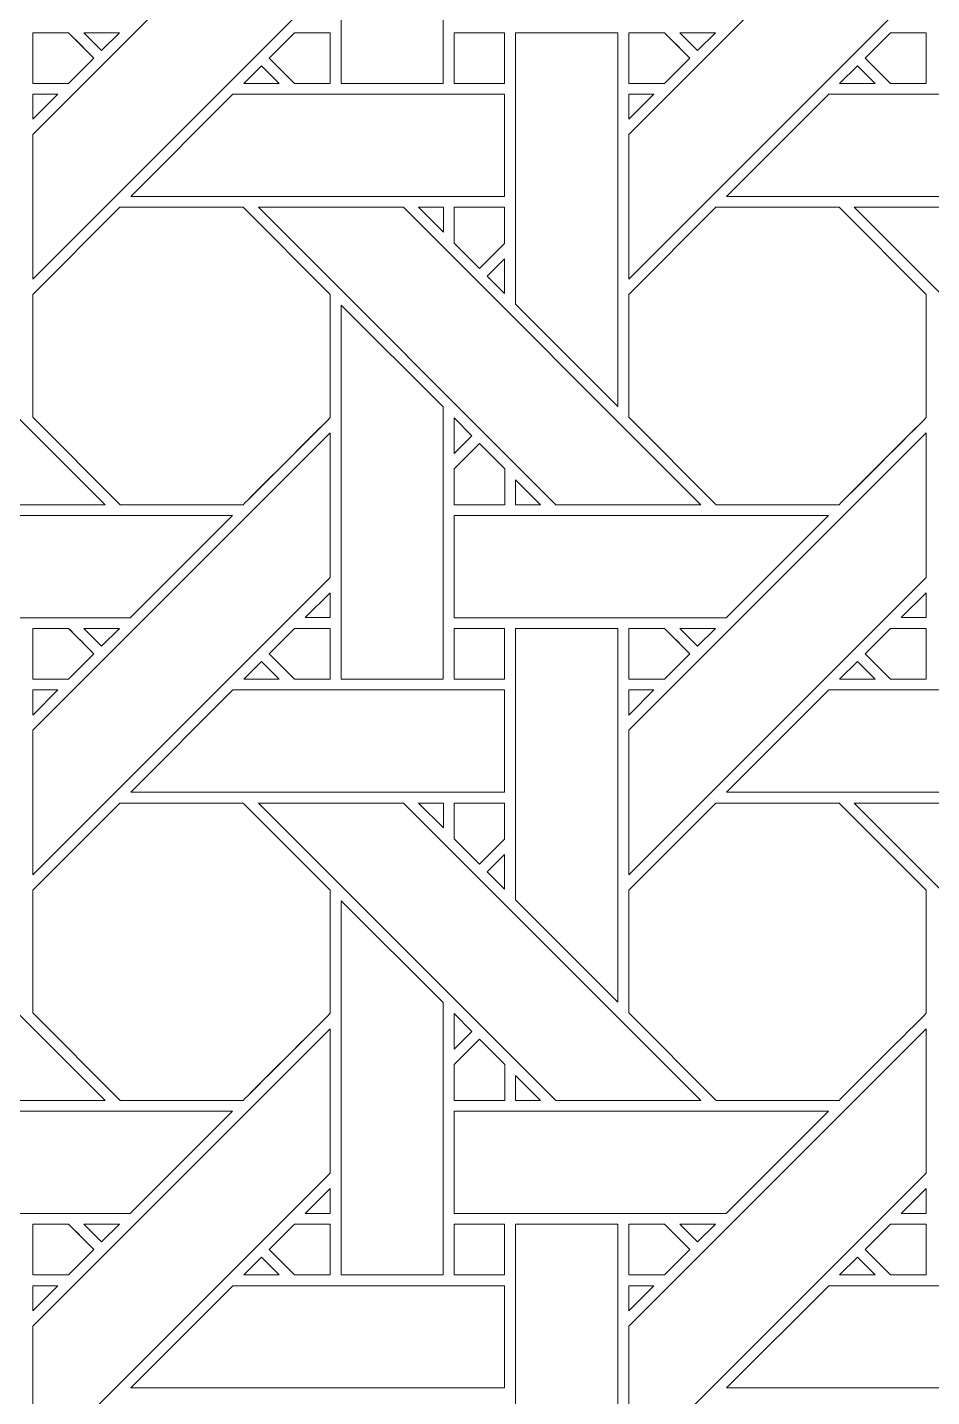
# Model space of a CAD drawing. Header units: inches. Extents: x 7.4 to 17.4, y 4.1 to 14.1.
# Drawn here: x 10.714 to 12.154, y 10.758 to 12.939 of the extents above; entities that cross this region are included whole.
import ezdxf

# ---------------------------------------------------------------- set-up
doc = ezdxf.new("R2010")
doc.units = ezdxf.units.IN
doc.header["$MEASUREMENT"] = 0
doc.layers.add('Design', color=7, linetype='Continuous', lineweight=0)

msp = doc.modelspace()

# ---------------------------------------------------------------- linework, layer by layer
at = {"layer": 'Design'}
for points, knots in [([(12.3829, 14.0948), (9.6214, 14.0948), (7.3829, 11.8562), (7.3829, 9.0948), (7.3829, 6.3333), (9.6214, 4.0948), (12.3829, 4.0948), (15.1443, 4.0948), (17.3829, 6.3333), (17.3829, 9.0948), (17.3829, 11.8562), (15.1443, 14.0948), (12.3829, 14.0948)], [0, 0, 0, 0, 1, 1, 1, 2, 2, 2, 3, 3, 3, 4, 4, 4, 4]), ([(12.3829, 13.3833), (10.0144, 13.3833), (8.0943, 11.4632), (8.0943, 9.0948), (8.0943, 6.7263), (10.0144, 4.8063), (12.3829, 4.8063), (14.7513, 4.8063), (16.6714, 6.7263), (16.6714, 9.0948), (16.6714, 11.4632), (14.7513, 13.3833), (12.3829, 13.3833)], [0, 0, 0, 0, 1, 1, 1, 2, 2, 2, 3, 3, 3, 4, 4, 4, 4]), ([(11.3765, 13.2443), (11.3765, 13.2443), (11.3765, 12.8493), (11.3765, 12.8493), (11.3765, 12.8493), (11.2137, 12.8493), (11.2137, 12.8493), (11.2137, 12.8493), (11.2137, 13.2018), (11.2137, 13.2018), (11.2675, 13.2171), (11.3219, 13.2311), (11.3765, 13.2443)], [0, 0, 0, 0, 1, 1, 1, 2, 2, 2, 3, 3, 3, 4, 4, 4, 4]), ([(12.1453, 13.0116), (12.1453, 13.0116), (11.6717, 12.5379), (11.6717, 12.5379), (11.6717, 12.5379), (11.6717, 12.768), (11.6717, 12.768), (11.6717, 12.768), (12.1453, 13.2416), (12.1453, 13.2416), (12.1453, 13.2416), (12.1453, 13.0116), (12.1453, 13.0116)], [0, 0, 0, 0, 1, 1, 1, 2, 2, 2, 3, 3, 3, 4, 4, 4, 4]), ([(11.1966, 13.1967), (11.1966, 13.1967), (11.1966, 13.0116), (11.1966, 13.0116), (11.1966, 13.0116), (10.7229, 12.5379), (10.7229, 12.5379), (10.7229, 12.5379), (10.7229, 12.768), (10.7229, 12.768), (10.7229, 12.768), (11.1328, 13.1778), (11.1328, 13.1778), (11.154, 13.1842), (11.1753, 13.1906), (11.1966, 13.1967)], [0, 0, 0, 0, 1, 1, 1, 2, 2, 2, 3, 3, 3, 4, 4, 4, 5, 5, 5, 5]), ([(10.7229, 12.8494), (10.7229, 12.8494), (10.7229, 12.9301), (10.7229, 12.9301), (10.7229, 12.9301), (10.78, 12.9301), (10.78, 12.9301), (10.7851, 12.925), (10.8159, 12.8942), (10.8203, 12.8898), (10.8203, 12.8898), (10.7799, 12.8494), (10.7799, 12.8494), (10.7799, 12.8494), (10.7229, 12.8494), (10.7229, 12.8494)], [0, 0, 0, 0, 1, 1, 1, 2, 2, 2, 3, 3, 3, 4, 4, 4, 5, 5, 5, 5]), ([(10.8203, 12.8898), (10.8203, 12.8898), (10.7799, 12.8494), (10.7799, 12.8494), (10.7799, 12.8494), (10.7229, 12.8494), (10.7229, 12.8494), (10.7229, 12.8494), (10.7229, 12.9301), (10.7229, 12.9301), (10.7229, 12.9301), (10.78, 12.9301), (10.78, 12.9301), (10.7852, 12.9249), (10.816, 12.8941), (10.8203, 12.8898)], [0, 0, 0, 0, 1, 1, 1, 2, 2, 2, 3, 3, 3, 4, 4, 4, 5, 5, 5, 5]), ([(10.8044, 12.9301), (10.8044, 12.9301), (10.8608, 12.9301), (10.8608, 12.9301), (10.8608, 12.9301), (10.8326, 12.9019), (10.8326, 12.9019), (10.8326, 12.9019), (10.8044, 12.9301), (10.8044, 12.9301)], [0, 0, 0, 0, 1, 1, 1, 2, 2, 2, 3, 3, 3, 3]), ([(11.0991, 12.8897), (11.0991, 12.8897), (11.1396, 12.9302), (11.1396, 12.9302), (11.1396, 12.9302), (11.1966, 12.9302), (11.1966, 12.9302), (11.1966, 12.9302), (11.1966, 12.8494), (11.1966, 12.8494), (11.1966, 12.8494), (11.1395, 12.8494), (11.1395, 12.8494), (11.1395, 12.8494), (11.0991, 12.8897), (11.0991, 12.8897)], [0, 0, 0, 0, 1, 1, 1, 2, 2, 2, 3, 3, 3, 4, 4, 4, 5, 5, 5, 5]), ([(11.1966, 12.9302), (11.1966, 12.9302), (11.1966, 12.8494), (11.1966, 12.8494), (11.1966, 12.8494), (11.1395, 12.8494), (11.1395, 12.8494), (11.1395, 12.8494), (11.0991, 12.8897), (11.0991, 12.8897), (11.0991, 12.8897), (11.1396, 12.9302), (11.1396, 12.9302), (11.1396, 12.9302), (11.1966, 12.9302), (11.1966, 12.9302)], [0, 0, 0, 0, 1, 1, 1, 2, 2, 2, 3, 3, 3, 4, 4, 4, 5, 5, 5, 5]), ([(11.474, 12.8494), (11.474, 12.8494), (11.3938, 12.8494), (11.3938, 12.8494), (11.3938, 12.8494), (11.3938, 12.9301), (11.3938, 12.9301), (11.3938, 12.9301), (11.474, 12.9301), (11.474, 12.9301), (11.474, 12.9301), (11.474, 12.8494), (11.474, 12.8494)], [0, 0, 0, 0, 1, 1, 1, 2, 2, 2, 3, 3, 3, 4, 4, 4, 4]), ([(11.474, 12.9301), (11.474, 12.9301), (11.474, 12.8494), (11.474, 12.8494), (11.474, 12.8494), (11.3938, 12.8494), (11.3938, 12.8494), (11.3938, 12.8494), (11.3938, 12.9301), (11.3938, 12.9301), (11.3938, 12.9301), (11.474, 12.9301), (11.474, 12.9301)], [0, 0, 0, 0, 1, 1, 1, 2, 2, 2, 3, 3, 3, 4, 4, 4, 4]), ([(11.4916, 12.4979), (11.4916, 12.4979), (11.4916, 12.9301), (11.4916, 12.9301), (11.4916, 12.9301), (11.6545, 12.9301), (11.6545, 12.9301), (11.6545, 12.9301), (11.6545, 12.335), (11.6545, 12.335), (11.6545, 12.335), (11.4916, 12.4979), (11.4916, 12.4979)], [0, 0, 0, 0, 1, 1, 1, 2, 2, 2, 3, 3, 3, 4, 4, 4, 4]), ([(11.7286, 12.8494), (11.7286, 12.8494), (11.6717, 12.8494), (11.6717, 12.8494), (11.6717, 12.8494), (11.6717, 12.9301), (11.6717, 12.9301), (11.6717, 12.9301), (11.7287, 12.9301), (11.7287, 12.9301), (11.7339, 12.925), (11.7646, 12.8942), (11.7691, 12.8898), (11.7691, 12.8898), (11.7286, 12.8494), (11.7286, 12.8494)], [0, 0, 0, 0, 1, 1, 1, 2, 2, 2, 3, 3, 3, 4, 4, 4, 5, 5, 5, 5]), ([(11.7691, 12.8898), (11.7691, 12.8898), (11.7286, 12.8494), (11.7286, 12.8494), (11.7286, 12.8494), (11.6717, 12.8494), (11.6717, 12.8494), (11.6717, 12.8494), (11.6717, 12.9301), (11.6717, 12.9301), (11.6717, 12.9301), (11.7287, 12.9301), (11.7287, 12.9301), (11.7339, 12.9249), (11.7647, 12.8941), (11.7691, 12.8898)], [0, 0, 0, 0, 1, 1, 1, 2, 2, 2, 3, 3, 3, 4, 4, 4, 5, 5, 5, 5]), ([(11.7531, 12.9301), (11.7531, 12.9301), (11.8096, 12.9301), (11.8096, 12.9301), (11.8096, 12.9301), (11.7813, 12.9019), (11.7813, 12.9019), (11.7813, 12.9019), (11.7531, 12.9301), (11.7531, 12.9301)], [0, 0, 0, 0, 1, 1, 1, 2, 2, 2, 3, 3, 3, 3]), ([(12.0882, 12.8494), (12.0882, 12.8494), (12.0479, 12.8897), (12.0479, 12.8897), (12.0479, 12.8897), (12.0883, 12.9302), (12.0883, 12.9302), (12.0883, 12.9302), (12.1453, 12.9302), (12.1453, 12.9302), (12.1453, 12.9302), (12.1453, 12.8494), (12.1453, 12.8494), (12.1453, 12.8494), (12.0882, 12.8494), (12.0882, 12.8494)], [0, 0, 0, 0, 1, 1, 1, 2, 2, 2, 3, 3, 3, 4, 4, 4, 5, 5, 5, 5]), ([(12.1453, 12.9302), (12.1453, 12.9302), (12.1453, 12.8494), (12.1453, 12.8494), (12.1453, 12.8494), (12.0882, 12.8494), (12.0882, 12.8494), (12.0882, 12.8494), (12.0479, 12.8897), (12.0479, 12.8897), (12.0479, 12.8897), (12.0883, 12.9302), (12.0883, 12.9302), (12.0883, 12.9302), (12.1453, 12.9302), (12.1453, 12.9302)], [0, 0, 0, 0, 1, 1, 1, 2, 2, 2, 3, 3, 3, 4, 4, 4, 5, 5, 5, 5]), ([(11.1153, 12.8493), (11.1153, 12.8493), (11.0588, 12.8493), (11.0588, 12.8493), (11.0588, 12.8493), (11.087, 12.8776), (11.087, 12.8776), (11.087, 12.8776), (11.1153, 12.8493), (11.1153, 12.8493)], [0, 0, 0, 0, 1, 1, 1, 2, 2, 2, 3, 3, 3, 3]), ([(12.064, 12.8493), (12.064, 12.8493), (12.0075, 12.8493), (12.0075, 12.8493), (12.0075, 12.8493), (12.0358, 12.8776), (12.0358, 12.8776), (12.0358, 12.8776), (12.064, 12.8493), (12.064, 12.8493)], [0, 0, 0, 0, 1, 1, 1, 2, 2, 2, 3, 3, 3, 3]), ([(10.7628, 12.8322), (10.7628, 12.8322), (10.7229, 12.7924), (10.7229, 12.7924), (10.7229, 12.7924), (10.7229, 12.8322), (10.7229, 12.8322), (10.7229, 12.8322), (10.7628, 12.8322), (10.7628, 12.8322)], [0, 0, 0, 0, 1, 1, 1, 2, 2, 2, 3, 3, 3, 3]), ([(11.4741, 12.8322), (11.4741, 12.8322), (11.4741, 12.6694), (11.4741, 12.6694), (11.4741, 12.6694), (10.8788, 12.6694), (10.8788, 12.6694), (10.8788, 12.6694), (11.0416, 12.8322), (11.0416, 12.8322), (11.0416, 12.8322), (11.4741, 12.8322), (11.4741, 12.8322)], [0, 0, 0, 0, 1, 1, 1, 2, 2, 2, 3, 3, 3, 4, 4, 4, 4]), ([(11.7115, 12.8322), (11.7115, 12.8322), (11.6717, 12.7924), (11.6717, 12.7924), (11.6717, 12.7924), (11.6717, 12.8322), (11.6717, 12.8322), (11.6717, 12.8322), (11.7115, 12.8322), (11.7115, 12.8322)], [0, 0, 0, 0, 1, 1, 1, 2, 2, 2, 3, 3, 3, 3]), ([(12.4228, 12.8322), (12.4228, 12.8322), (12.4228, 12.6694), (12.4228, 12.6694), (12.4228, 12.6694), (11.8275, 12.6694), (11.8275, 12.6694), (11.8275, 12.6694), (11.9904, 12.8322), (11.9904, 12.8322), (11.9904, 12.8322), (12.4228, 12.8322), (12.4228, 12.8322)], [0, 0, 0, 0, 1, 1, 1, 2, 2, 2, 3, 3, 3, 4, 4, 4, 4]), ([(10.838, 12.1786), (10.838, 12.1786), (10.6069, 12.1786), (10.6069, 12.1786), (10.6069, 12.1786), (10.1334, 12.6522), (10.1334, 12.6522), (10.1334, 12.6522), (10.3643, 12.6522), (10.3643, 12.6522), (10.3643, 12.6522), (10.838, 12.1786), (10.838, 12.1786)], [0, 0, 0, 0, 1, 1, 1, 2, 2, 2, 3, 3, 3, 4, 4, 4, 4]), ([(11.1966, 12.5135), (11.1966, 12.5135), (11.1966, 12.3173), (11.1966, 12.3173), (11.1788, 12.2994), (11.0669, 12.1876), (11.0579, 12.1786), (11.0579, 12.1786), (10.8622, 12.1786), (10.8622, 12.1786), (10.8622, 12.1786), (10.7229, 12.3179), (10.7229, 12.3179), (10.7229, 12.3179), (10.7229, 12.5135), (10.7229, 12.5135), (10.7229, 12.5135), (10.8616, 12.6523), (10.8616, 12.6523), (10.8616, 12.6523), (11.0578, 12.6523), (11.0578, 12.6523), (11.0578, 12.6523), (11.1966, 12.5135), (11.1966, 12.5135)], [0, 0, 0, 0, 1, 1, 1, 2, 2, 2, 3, 3, 3, 4, 4, 4, 5, 5, 5, 6, 6, 6, 7, 7, 7, 8, 8, 8, 8]), ([(11.0578, 12.6523), (11.0578, 12.6523), (11.1966, 12.5135), (11.1966, 12.5135), (11.1966, 12.5135), (11.1966, 12.3173), (11.1966, 12.3173), (11.1784, 12.299), (11.0666, 12.1874), (11.0579, 12.1786), (11.0579, 12.1786), (10.8622, 12.1786), (10.8622, 12.1786), (10.8622, 12.1786), (10.7229, 12.3179), (10.7229, 12.3179), (10.7229, 12.3179), (10.7229, 12.5135), (10.7229, 12.5135), (10.7229, 12.5135), (10.8616, 12.6523), (10.8616, 12.6523), (10.8616, 12.6523), (11.0578, 12.6523), (11.0578, 12.6523)], [0, 0, 0, 0, 1, 1, 1, 2, 2, 2, 3, 3, 3, 4, 4, 4, 5, 5, 5, 6, 6, 6, 7, 7, 7, 8, 8, 8, 8]), ([(11.7867, 12.1786), (11.7867, 12.1786), (11.5557, 12.1786), (11.5557, 12.1786), (11.5557, 12.1786), (11.0821, 12.6522), (11.0821, 12.6522), (11.0821, 12.6522), (11.313, 12.6522), (11.313, 12.6522), (11.313, 12.6522), (11.7867, 12.1786), (11.7867, 12.1786)], [0, 0, 0, 0, 1, 1, 1, 2, 2, 2, 3, 3, 3, 4, 4, 4, 4]), ([(11.3372, 12.6522), (11.3372, 12.6522), (11.3766, 12.6522), (11.3766, 12.6522), (11.3766, 12.6522), (11.3766, 12.6124), (11.3766, 12.6124), (11.3766, 12.6124), (11.3372, 12.6522), (11.3372, 12.6522)], [0, 0, 0, 0, 1, 1, 1, 2, 2, 2, 3, 3, 3, 3]), ([(11.474, 12.6523), (11.474, 12.6523), (11.474, 12.5947), (11.474, 12.5947), (11.474, 12.5947), (11.4341, 12.5547), (11.4341, 12.5547), (11.4341, 12.5547), (11.3938, 12.5951), (11.3938, 12.5951), (11.3938, 12.5951), (11.3938, 12.6523), (11.3938, 12.6523), (11.3938, 12.6523), (11.474, 12.6523), (11.474, 12.6523)], [0, 0, 0, 0, 1, 1, 1, 2, 2, 2, 3, 3, 3, 4, 4, 4, 5, 5, 5, 5]), ([(11.474, 12.5947), (11.474, 12.5947), (11.4341, 12.5547), (11.4341, 12.5547), (11.4341, 12.5547), (11.3938, 12.5951), (11.3938, 12.5951), (11.3938, 12.5951), (11.3938, 12.6523), (11.3938, 12.6523), (11.3938, 12.6523), (11.474, 12.6523), (11.474, 12.6523), (11.474, 12.6523), (11.474, 12.5947), (11.474, 12.5947)], [0, 0, 0, 0, 1, 1, 1, 2, 2, 2, 3, 3, 3, 4, 4, 4, 5, 5, 5, 5]), ([(12.0066, 12.1786), (12.0066, 12.1786), (11.8109, 12.1786), (11.8109, 12.1786), (11.8109, 12.1786), (11.6717, 12.3179), (11.6717, 12.3179), (11.6717, 12.3179), (11.6717, 12.5135), (11.6717, 12.5135), (11.6717, 12.5135), (11.8104, 12.6523), (11.8104, 12.6523), (11.8104, 12.6523), (12.0066, 12.6523), (12.0066, 12.6523), (12.0066, 12.6523), (12.1453, 12.5135), (12.1453, 12.5135), (12.1453, 12.5135), (12.1453, 12.3173), (12.1453, 12.3173), (12.1275, 12.2994), (12.0156, 12.1876), (12.0066, 12.1786)], [0, 0, 0, 0, 1, 1, 1, 2, 2, 2, 3, 3, 3, 4, 4, 4, 5, 5, 5, 6, 6, 6, 7, 7, 7, 8, 8, 8, 8]), ([(12.1453, 12.5135), (12.1453, 12.5135), (12.1453, 12.3173), (12.1453, 12.3173), (12.1272, 12.2991), (12.0154, 12.1874), (12.0066, 12.1786), (12.0066, 12.1786), (11.8109, 12.1786), (11.8109, 12.1786), (11.8109, 12.1786), (11.6717, 12.3179), (11.6717, 12.3179), (11.6717, 12.3179), (11.6717, 12.5135), (11.6717, 12.5135), (11.6717, 12.5135), (11.8104, 12.6523), (11.8104, 12.6523), (11.8104, 12.6523), (12.0066, 12.6523), (12.0066, 12.6523), (12.0066, 12.6523), (12.1453, 12.5135), (12.1453, 12.5135)], [0, 0, 0, 0, 1, 1, 1, 2, 2, 2, 3, 3, 3, 4, 4, 4, 5, 5, 5, 6, 6, 6, 7, 7, 7, 8, 8, 8, 8]), ([(12.7354, 12.1786), (12.7354, 12.1786), (12.5044, 12.1786), (12.5044, 12.1786), (12.5044, 12.1786), (12.0308, 12.6522), (12.0308, 12.6522), (12.0308, 12.6522), (12.2618, 12.6522), (12.2618, 12.6522), (12.2618, 12.6522), (12.7354, 12.1786), (12.7354, 12.1786)], [0, 0, 0, 0, 1, 1, 1, 2, 2, 2, 3, 3, 3, 4, 4, 4, 4]), ([(11.4741, 12.5704), (11.4741, 12.5704), (11.4741, 12.5152), (11.4741, 12.5152), (11.4741, 12.5152), (11.4463, 12.5426), (11.4463, 12.5426), (11.4463, 12.5426), (11.4741, 12.5704), (11.4741, 12.5704)], [0, 0, 0, 0, 1, 1, 1, 2, 2, 2, 3, 3, 3, 3]), ([(11.2137, 11.9006), (11.2137, 11.9006), (11.2137, 12.4964), (11.2137, 12.4964), (11.2137, 12.4964), (11.3765, 12.3343), (11.3765, 12.3343), (11.3765, 12.3343), (11.3765, 11.9006), (11.3765, 11.9006), (11.3765, 11.9006), (11.2137, 11.9006), (11.2137, 11.9006)], [0, 0, 0, 0, 1, 1, 1, 2, 2, 2, 3, 3, 3, 4, 4, 4, 4]), ([(11.3938, 12.26), (11.3938, 12.26), (11.3938, 12.3168), (11.3938, 12.3168), (11.3938, 12.3168), (11.422, 12.2882), (11.422, 12.2882), (11.422, 12.2882), (11.3938, 12.26), (11.3938, 12.26)], [0, 0, 0, 0, 1, 1, 1, 2, 2, 2, 3, 3, 3, 3]), ([(11.1966, 12.0628), (11.1966, 12.0628), (10.7229, 11.5892), (10.7229, 11.5892), (10.7229, 11.5892), (10.7229, 11.8193), (10.7229, 11.8193), (10.7229, 11.8193), (11.1966, 12.2929), (11.1966, 12.2929), (11.1966, 12.2929), (11.1966, 12.0628), (11.1966, 12.0628)], [0, 0, 0, 0, 1, 1, 1, 2, 2, 2, 3, 3, 3, 4, 4, 4, 4]), ([(12.1453, 12.0628), (12.1453, 12.0628), (11.6717, 11.5892), (11.6717, 11.5892), (11.6717, 11.5892), (11.6717, 11.8193), (11.6717, 11.8193), (11.6717, 11.8193), (12.1453, 12.2929), (12.1453, 12.2929), (12.1453, 12.2929), (12.1453, 12.0628), (12.1453, 12.0628)], [0, 0, 0, 0, 1, 1, 1, 2, 2, 2, 3, 3, 3, 4, 4, 4, 4]), ([(11.3938, 12.1784), (11.3938, 12.1784), (11.3938, 12.2357), (11.3938, 12.2357), (11.3938, 12.2357), (11.4341, 12.276), (11.4341, 12.276), (11.4341, 12.276), (11.4745, 12.2357), (11.4745, 12.2357), (11.4745, 12.2357), (11.4745, 12.1784), (11.4745, 12.1784), (11.4745, 12.1784), (11.3938, 12.1784), (11.3938, 12.1784)], [0, 0, 0, 0, 1, 1, 1, 2, 2, 2, 3, 3, 3, 4, 4, 4, 5, 5, 5, 5]), ([(11.4341, 12.276), (11.4341, 12.276), (11.4745, 12.2357), (11.4745, 12.2357), (11.4745, 12.2357), (11.4745, 12.1784), (11.4745, 12.1784), (11.4745, 12.1784), (11.3938, 12.1784), (11.3938, 12.1784), (11.3938, 12.1784), (11.3938, 12.2357), (11.3938, 12.2357), (11.3938, 12.2357), (11.4341, 12.276), (11.4341, 12.276)], [0, 0, 0, 0, 1, 1, 1, 2, 2, 2, 3, 3, 3, 4, 4, 4, 5, 5, 5, 5]), ([(11.4917, 12.1786), (11.4917, 12.1786), (11.4917, 12.2184), (11.4917, 12.2184), (11.4917, 12.2184), (11.5314, 12.1786), (11.5314, 12.1786), (11.5314, 12.1786), (11.4917, 12.1786), (11.4917, 12.1786)], [0, 0, 0, 0, 1, 1, 1, 2, 2, 2, 3, 3, 3, 3]), ([(11.0408, 12.1613), (11.0408, 12.1613), (10.8781, 11.9986), (10.8781, 11.9986), (10.8781, 11.9986), (10.4451, 11.9986), (10.4451, 11.9986), (10.4451, 11.9986), (10.4451, 12.1613), (10.4451, 12.1613), (10.4451, 12.1613), (11.0408, 12.1613), (11.0408, 12.1613)], [0, 0, 0, 0, 1, 1, 1, 2, 2, 2, 3, 3, 3, 4, 4, 4, 4]), ([(11.9895, 12.1613), (11.9895, 12.1613), (11.8268, 11.9986), (11.8268, 11.9986), (11.8268, 11.9986), (11.3938, 11.9986), (11.3938, 11.9986), (11.3938, 11.9986), (11.3938, 12.1613), (11.3938, 12.1613), (11.3938, 12.1613), (11.9895, 12.1613), (11.9895, 12.1613)], [0, 0, 0, 0, 1, 1, 1, 2, 2, 2, 3, 3, 3, 4, 4, 4, 4]), ([(11.1568, 11.9987), (11.1568, 11.9987), (11.1966, 12.0384), (11.1966, 12.0384), (11.1966, 12.0384), (11.1966, 11.9987), (11.1966, 11.9987), (11.1966, 11.9987), (11.1568, 11.9987), (11.1568, 11.9987)], [0, 0, 0, 0, 1, 1, 1, 2, 2, 2, 3, 3, 3, 3]), ([(12.1056, 11.9987), (12.1056, 11.9987), (12.1453, 12.0384), (12.1453, 12.0384), (12.1453, 12.0384), (12.1453, 11.9987), (12.1453, 11.9987), (12.1453, 11.9987), (12.1056, 11.9987), (12.1056, 11.9987)], [0, 0, 0, 0, 1, 1, 1, 2, 2, 2, 3, 3, 3, 3]), ([(10.7229, 11.9006), (10.7229, 11.9006), (10.7229, 11.9814), (10.7229, 11.9814), (10.7229, 11.9814), (10.78, 11.9814), (10.78, 11.9814), (10.7851, 11.9763), (10.8159, 11.9455), (10.8203, 11.9411), (10.8203, 11.9411), (10.7799, 11.9006), (10.7799, 11.9006), (10.7799, 11.9006), (10.7229, 11.9006), (10.7229, 11.9006)], [0, 0, 0, 0, 1, 1, 1, 2, 2, 2, 3, 3, 3, 4, 4, 4, 5, 5, 5, 5]), ([(10.805, 11.9564), (10.805, 11.9564), (10.8203, 11.9411), (10.8203, 11.9411), (10.8203, 11.9411), (10.7799, 11.9006), (10.7799, 11.9006), (10.7799, 11.9006), (10.7229, 11.9006), (10.7229, 11.9006), (10.7229, 11.9006), (10.7229, 11.9814), (10.7229, 11.9814), (10.7229, 11.9814), (10.78, 11.9814), (10.78, 11.9814), (10.7854, 11.976), (10.7956, 11.9658), (10.805, 11.9564)], [0, 0, 0, 0, 1, 1, 1, 2, 2, 2, 3, 3, 3, 4, 4, 4, 5, 5, 5, 6, 6, 6, 6]), ([(10.8044, 11.9814), (10.8044, 11.9814), (10.8608, 11.9814), (10.8608, 11.9814), (10.8608, 11.9814), (10.8325, 11.9532), (10.8325, 11.9532), (10.8325, 11.9532), (10.8044, 11.9814), (10.8044, 11.9814)], [0, 0, 0, 0, 1, 1, 1, 2, 2, 2, 3, 3, 3, 3]), ([(11.1395, 11.9006), (11.1395, 11.9006), (11.0991, 11.941), (11.0991, 11.941), (11.0991, 11.941), (11.1396, 11.9814), (11.1396, 11.9814), (11.1396, 11.9814), (11.1966, 11.9814), (11.1966, 11.9814), (11.1966, 11.9814), (11.1966, 11.9006), (11.1966, 11.9006), (11.1966, 11.9006), (11.1395, 11.9006), (11.1395, 11.9006)], [0, 0, 0, 0, 1, 1, 1, 2, 2, 2, 3, 3, 3, 4, 4, 4, 5, 5, 5, 5]), ([(11.1966, 11.9814), (11.1966, 11.9814), (11.1966, 11.9006), (11.1966, 11.9006), (11.1966, 11.9006), (11.1395, 11.9006), (11.1395, 11.9006), (11.1395, 11.9006), (11.0991, 11.941), (11.0991, 11.941), (11.0991, 11.941), (11.1396, 11.9814), (11.1396, 11.9814), (11.1396, 11.9814), (11.1966, 11.9814), (11.1966, 11.9814)], [0, 0, 0, 0, 1, 1, 1, 2, 2, 2, 3, 3, 3, 4, 4, 4, 5, 5, 5, 5]), ([(11.474, 11.9006), (11.474, 11.9006), (11.3938, 11.9006), (11.3938, 11.9006), (11.3938, 11.9006), (11.3938, 11.9814), (11.3938, 11.9814), (11.3938, 11.9814), (11.474, 11.9814), (11.474, 11.9814), (11.474, 11.9814), (11.474, 11.9006), (11.474, 11.9006)], [0, 0, 0, 0, 1, 1, 1, 2, 2, 2, 3, 3, 3, 4, 4, 4, 4]), ([(11.474, 11.9814), (11.474, 11.9814), (11.474, 11.9006), (11.474, 11.9006), (11.474, 11.9006), (11.3938, 11.9006), (11.3938, 11.9006), (11.3938, 11.9006), (11.3938, 11.9814), (11.3938, 11.9814), (11.3938, 11.9814), (11.474, 11.9814), (11.474, 11.9814)], [0, 0, 0, 0, 1, 1, 1, 2, 2, 2, 3, 3, 3, 4, 4, 4, 4]), ([(11.4916, 11.5492), (11.4916, 11.5492), (11.4916, 11.9814), (11.4916, 11.9814), (11.4916, 11.9814), (11.6545, 11.9814), (11.6545, 11.9814), (11.6545, 11.9814), (11.6545, 11.3863), (11.6545, 11.3863), (11.6545, 11.3863), (11.4916, 11.5492), (11.4916, 11.5492)], [0, 0, 0, 0, 1, 1, 1, 2, 2, 2, 3, 3, 3, 4, 4, 4, 4]), ([(11.6717, 11.9006), (11.6717, 11.9006), (11.6717, 11.9814), (11.6717, 11.9814), (11.6717, 11.9814), (11.7287, 11.9814), (11.7287, 11.9814), (11.7339, 11.9763), (11.7646, 11.9455), (11.7691, 11.9411), (11.7691, 11.9411), (11.7286, 11.9006), (11.7286, 11.9006), (11.7286, 11.9006), (11.6717, 11.9006), (11.6717, 11.9006)], [0, 0, 0, 0, 1, 1, 1, 2, 2, 2, 3, 3, 3, 4, 4, 4, 5, 5, 5, 5]), ([(11.7691, 11.9411), (11.7691, 11.9411), (11.7286, 11.9006), (11.7286, 11.9006), (11.7286, 11.9006), (11.6717, 11.9006), (11.6717, 11.9006), (11.6717, 11.9006), (11.6717, 11.9814), (11.6717, 11.9814), (11.6717, 11.9814), (11.7287, 11.9814), (11.7287, 11.9814), (11.734, 11.9762), (11.7648, 11.9453), (11.7691, 11.9411)], [0, 0, 0, 0, 1, 1, 1, 2, 2, 2, 3, 3, 3, 4, 4, 4, 5, 5, 5, 5]), ([(11.7531, 11.9814), (11.7531, 11.9814), (11.8096, 11.9814), (11.8096, 11.9814), (11.8096, 11.9814), (11.7813, 11.9532), (11.7813, 11.9532), (11.7813, 11.9532), (11.7531, 11.9814), (11.7531, 11.9814)], [0, 0, 0, 0, 1, 1, 1, 2, 2, 2, 3, 3, 3, 3]), ([(12.0882, 11.9006), (12.0882, 11.9006), (12.0479, 11.941), (12.0479, 11.941), (12.0479, 11.941), (12.0883, 11.9814), (12.0883, 11.9814), (12.0883, 11.9814), (12.1453, 11.9814), (12.1453, 11.9814), (12.1453, 11.9814), (12.1453, 11.9006), (12.1453, 11.9006), (12.1453, 11.9006), (12.0882, 11.9006), (12.0882, 11.9006)], [0, 0, 0, 0, 1, 1, 1, 2, 2, 2, 3, 3, 3, 4, 4, 4, 5, 5, 5, 5]), ([(12.1453, 11.9814), (12.1453, 11.9814), (12.1453, 11.9006), (12.1453, 11.9006), (12.1453, 11.9006), (12.0882, 11.9006), (12.0882, 11.9006), (12.0882, 11.9006), (12.0479, 11.941), (12.0479, 11.941), (12.0479, 11.941), (12.0883, 11.9814), (12.0883, 11.9814), (12.0883, 11.9814), (12.1453, 11.9814), (12.1453, 11.9814)], [0, 0, 0, 0, 1, 1, 1, 2, 2, 2, 3, 3, 3, 4, 4, 4, 5, 5, 5, 5]), ([(11.1153, 11.9006), (11.1153, 11.9006), (11.0588, 11.9006), (11.0588, 11.9006), (11.0588, 11.9006), (11.087, 11.9289), (11.087, 11.9289), (11.087, 11.9289), (11.1153, 11.9006), (11.1153, 11.9006)], [0, 0, 0, 0, 1, 1, 1, 2, 2, 2, 3, 3, 3, 3]), ([(12.064, 11.9006), (12.064, 11.9006), (12.0075, 11.9006), (12.0075, 11.9006), (12.0075, 11.9006), (12.0358, 11.9289), (12.0358, 11.9289), (12.0358, 11.9289), (12.064, 11.9006), (12.064, 11.9006)], [0, 0, 0, 0, 1, 1, 1, 2, 2, 2, 3, 3, 3, 3]), ([(10.7628, 11.8835), (10.7628, 11.8835), (10.7229, 11.8436), (10.7229, 11.8436), (10.7229, 11.8436), (10.7229, 11.8835), (10.7229, 11.8835), (10.7229, 11.8835), (10.7628, 11.8835), (10.7628, 11.8835)], [0, 0, 0, 0, 1, 1, 1, 2, 2, 2, 3, 3, 3, 3]), ([(11.4741, 11.8835), (11.4741, 11.8835), (11.4741, 11.7206), (11.4741, 11.7206), (11.4741, 11.7206), (10.8788, 11.7206), (10.8788, 11.7206), (10.8788, 11.7206), (11.0416, 11.8835), (11.0416, 11.8835), (11.0416, 11.8835), (11.4741, 11.8835), (11.4741, 11.8835)], [0, 0, 0, 0, 1, 1, 1, 2, 2, 2, 3, 3, 3, 4, 4, 4, 4]), ([(11.7115, 11.8835), (11.7115, 11.8835), (11.6717, 11.8436), (11.6717, 11.8436), (11.6717, 11.8436), (11.6717, 11.8835), (11.6717, 11.8835), (11.6717, 11.8835), (11.7115, 11.8835), (11.7115, 11.8835)], [0, 0, 0, 0, 1, 1, 1, 2, 2, 2, 3, 3, 3, 3]), ([(12.4228, 11.8835), (12.4228, 11.8835), (12.4228, 11.7206), (12.4228, 11.7206), (12.4228, 11.7206), (11.8275, 11.7206), (11.8275, 11.7206), (11.8275, 11.7206), (11.9904, 11.8835), (11.9904, 11.8835), (11.9904, 11.8835), (12.4228, 11.8835), (12.4228, 11.8835)], [0, 0, 0, 0, 1, 1, 1, 2, 2, 2, 3, 3, 3, 4, 4, 4, 4]), ([(10.838, 11.2299), (10.838, 11.2299), (10.6069, 11.2299), (10.6069, 11.2299), (10.6069, 11.2299), (10.1334, 11.7035), (10.1334, 11.7035), (10.1334, 11.7035), (10.3643, 11.7035), (10.3643, 11.7035), (10.3643, 11.7035), (10.838, 11.2299), (10.838, 11.2299)], [0, 0, 0, 0, 1, 1, 1, 2, 2, 2, 3, 3, 3, 4, 4, 4, 4]), ([(10.8616, 11.7035), (10.8616, 11.7035), (11.0578, 11.7035), (11.0578, 11.7035), (11.0578, 11.7035), (11.1966, 11.5648), (11.1966, 11.5648), (11.1966, 11.5648), (11.1966, 11.3686), (11.1966, 11.3686), (11.1788, 11.3507), (11.0669, 11.2389), (11.0579, 11.2299), (11.0579, 11.2299), (10.8622, 11.2299), (10.8622, 11.2299), (10.8622, 11.2299), (10.7229, 11.3691), (10.7229, 11.3691), (10.7229, 11.3691), (10.7229, 11.5648), (10.7229, 11.5648), (10.7229, 11.5648), (10.8616, 11.7035), (10.8616, 11.7035)], [0, 0, 0, 0, 1, 1, 1, 2, 2, 2, 3, 3, 3, 4, 4, 4, 5, 5, 5, 6, 6, 6, 7, 7, 7, 8, 8, 8, 8]), ([(11.0578, 11.7035), (11.0578, 11.7035), (11.1966, 11.5648), (11.1966, 11.5648), (11.1966, 11.5648), (11.1966, 11.3686), (11.1966, 11.3686), (11.1787, 11.3505), (11.0668, 11.2388), (11.0579, 11.2299), (11.0579, 11.2299), (10.8622, 11.2299), (10.8622, 11.2299), (10.8622, 11.2299), (10.7229, 11.3691), (10.7229, 11.3691), (10.7229, 11.3691), (10.7229, 11.5648), (10.7229, 11.5648), (10.7229, 11.5648), (10.8616, 11.7035), (10.8616, 11.7035), (10.8616, 11.7035), (11.0578, 11.7035), (11.0578, 11.7035)], [0, 0, 0, 0, 1, 1, 1, 2, 2, 2, 3, 3, 3, 4, 4, 4, 5, 5, 5, 6, 6, 6, 7, 7, 7, 8, 8, 8, 8]), ([(11.7867, 11.2299), (11.7867, 11.2299), (11.5556, 11.2299), (11.5556, 11.2299), (11.5556, 11.2299), (11.0821, 11.7035), (11.0821, 11.7035), (11.0821, 11.7035), (11.313, 11.7035), (11.313, 11.7035), (11.313, 11.7035), (11.7867, 11.2299), (11.7867, 11.2299)], [0, 0, 0, 0, 1, 1, 1, 2, 2, 2, 3, 3, 3, 4, 4, 4, 4]), ([(11.3372, 11.7035), (11.3372, 11.7035), (11.3766, 11.7035), (11.3766, 11.7035), (11.3766, 11.7035), (11.3766, 11.6637), (11.3766, 11.6637), (11.3766, 11.6637), (11.3372, 11.7035), (11.3372, 11.7035)], [0, 0, 0, 0, 1, 1, 1, 2, 2, 2, 3, 3, 3, 3]), ([(11.474, 11.7035), (11.474, 11.7035), (11.474, 11.6459), (11.474, 11.6459), (11.474, 11.6459), (11.4341, 11.606), (11.4341, 11.606), (11.4341, 11.606), (11.3938, 11.6463), (11.3938, 11.6463), (11.3938, 11.6463), (11.3938, 11.7035), (11.3938, 11.7035), (11.3938, 11.7035), (11.474, 11.7035), (11.474, 11.7035)], [0, 0, 0, 0, 1, 1, 1, 2, 2, 2, 3, 3, 3, 4, 4, 4, 5, 5, 5, 5]), ([(11.474, 11.6459), (11.474, 11.6459), (11.4341, 11.606), (11.4341, 11.606), (11.4341, 11.606), (11.3938, 11.6463), (11.3938, 11.6463), (11.3938, 11.6463), (11.3938, 11.7035), (11.3938, 11.7035), (11.3938, 11.7035), (11.474, 11.7035), (11.474, 11.7035), (11.474, 11.7035), (11.474, 11.6459), (11.474, 11.6459)], [0, 0, 0, 0, 1, 1, 1, 2, 2, 2, 3, 3, 3, 4, 4, 4, 5, 5, 5, 5]), ([(12.0066, 11.2299), (12.0066, 11.2299), (11.8109, 11.2299), (11.8109, 11.2299), (11.8109, 11.2299), (11.6717, 11.3691), (11.6717, 11.3691), (11.6717, 11.3691), (11.6717, 11.5648), (11.6717, 11.5648), (11.6717, 11.5648), (11.8104, 11.7035), (11.8104, 11.7035), (11.8104, 11.7035), (12.0066, 11.7035), (12.0066, 11.7035), (12.0066, 11.7035), (12.1453, 11.5648), (12.1453, 11.5648), (12.1453, 11.5648), (12.1453, 11.3686), (12.1453, 11.3686), (12.1275, 11.3507), (12.0156, 11.2389), (12.0066, 11.2299)], [0, 0, 0, 0, 1, 1, 1, 2, 2, 2, 3, 3, 3, 4, 4, 4, 5, 5, 5, 6, 6, 6, 7, 7, 7, 8, 8, 8, 8]), ([(12.1453, 11.5648), (12.1453, 11.5648), (12.1453, 11.3686), (12.1453, 11.3686), (12.1275, 11.3506), (12.0156, 11.2389), (12.0066, 11.2299), (12.0066, 11.2299), (11.8109, 11.2299), (11.8109, 11.2299), (11.8109, 11.2299), (11.6717, 11.3691), (11.6717, 11.3691), (11.6717, 11.3691), (11.6717, 11.5648), (11.6717, 11.5648), (11.6717, 11.5648), (11.8104, 11.7035), (11.8104, 11.7035), (11.8104, 11.7035), (12.0066, 11.7035), (12.0066, 11.7035), (12.0066, 11.7035), (12.1453, 11.5648), (12.1453, 11.5648)], [0, 0, 0, 0, 1, 1, 1, 2, 2, 2, 3, 3, 3, 4, 4, 4, 5, 5, 5, 6, 6, 6, 7, 7, 7, 8, 8, 8, 8]), ([(12.7354, 11.2299), (12.7354, 11.2299), (12.5044, 11.2299), (12.5044, 11.2299), (12.5044, 11.2299), (12.0308, 11.7035), (12.0308, 11.7035), (12.0308, 11.7035), (12.2618, 11.7035), (12.2618, 11.7035), (12.2618, 11.7035), (12.7354, 11.2299), (12.7354, 11.2299)], [0, 0, 0, 0, 1, 1, 1, 2, 2, 2, 3, 3, 3, 4, 4, 4, 4]), ([(11.4741, 11.6217), (11.4741, 11.6217), (11.4741, 11.5665), (11.4741, 11.5665), (11.4741, 11.5665), (11.4463, 11.5939), (11.4463, 11.5939), (11.4463, 11.5939), (11.4741, 11.6217), (11.4741, 11.6217)], [0, 0, 0, 0, 1, 1, 1, 2, 2, 2, 3, 3, 3, 3]), ([(11.2137, 10.9519), (11.2137, 10.9519), (11.2137, 11.5477), (11.2137, 11.5477), (11.2137, 11.5477), (11.3765, 11.3856), (11.3765, 11.3856), (11.3765, 11.3856), (11.3765, 10.9519), (11.3765, 10.9519), (11.3765, 10.9519), (11.2137, 10.9519), (11.2137, 10.9519)], [0, 0, 0, 0, 1, 1, 1, 2, 2, 2, 3, 3, 3, 4, 4, 4, 4]), ([(11.3938, 11.3113), (11.3938, 11.3113), (11.3938, 11.3681), (11.3938, 11.3681), (11.3938, 11.3681), (11.422, 11.3395), (11.422, 11.3395), (11.422, 11.3395), (11.3938, 11.3113), (11.3938, 11.3113)], [0, 0, 0, 0, 1, 1, 1, 2, 2, 2, 3, 3, 3, 3]), ([(11.1966, 11.1141), (11.1966, 11.1141), (10.7229, 10.6404), (10.7229, 10.6404), (10.7229, 10.6404), (10.7229, 10.8705), (10.7229, 10.8705), (10.7229, 10.8705), (11.1966, 11.3441), (11.1966, 11.3441), (11.1966, 11.3441), (11.1966, 11.1141), (11.1966, 11.1141)], [0, 0, 0, 0, 1, 1, 1, 2, 2, 2, 3, 3, 3, 4, 4, 4, 4]), ([(12.1453, 11.1141), (12.1453, 11.1141), (11.6717, 10.6404), (11.6717, 10.6404), (11.6717, 10.6404), (11.6717, 10.8705), (11.6717, 10.8705), (11.6717, 10.8705), (12.1453, 11.3441), (12.1453, 11.3441), (12.1453, 11.3441), (12.1453, 11.1141), (12.1453, 11.1141)], [0, 0, 0, 0, 1, 1, 1, 2, 2, 2, 3, 3, 3, 4, 4, 4, 4]), ([(11.3938, 11.2297), (11.3938, 11.2297), (11.3938, 11.2869), (11.3938, 11.2869), (11.3938, 11.2869), (11.4341, 11.3273), (11.4341, 11.3273), (11.4341, 11.3273), (11.4745, 11.287), (11.4745, 11.287), (11.4745, 11.287), (11.4745, 11.2297), (11.4745, 11.2297), (11.4745, 11.2297), (11.3938, 11.2297), (11.3938, 11.2297)], [0, 0, 0, 0, 1, 1, 1, 2, 2, 2, 3, 3, 3, 4, 4, 4, 5, 5, 5, 5]), ([(11.4341, 11.3273), (11.4341, 11.3273), (11.4745, 11.287), (11.4745, 11.287), (11.4745, 11.287), (11.4745, 11.2297), (11.4745, 11.2297), (11.4745, 11.2297), (11.3938, 11.2297), (11.3938, 11.2297), (11.3938, 11.2297), (11.3938, 11.2869), (11.3938, 11.2869), (11.3938, 11.2869), (11.4341, 11.3273), (11.4341, 11.3273)], [0, 0, 0, 0, 1, 1, 1, 2, 2, 2, 3, 3, 3, 4, 4, 4, 5, 5, 5, 5]), ([(11.4917, 11.2299), (11.4917, 11.2299), (11.4917, 11.2697), (11.4917, 11.2697), (11.4917, 11.2697), (11.5314, 11.2299), (11.5314, 11.2299), (11.5314, 11.2299), (11.4917, 11.2299), (11.4917, 11.2299)], [0, 0, 0, 0, 1, 1, 1, 2, 2, 2, 3, 3, 3, 3]), ([(11.0408, 11.2126), (11.0408, 11.2126), (10.8781, 11.0499), (10.8781, 11.0499), (10.8781, 11.0499), (10.4451, 11.0499), (10.4451, 11.0499), (10.4451, 11.0499), (10.4451, 11.2126), (10.4451, 11.2126), (10.4451, 11.2126), (11.0408, 11.2126), (11.0408, 11.2126)], [0, 0, 0, 0, 1, 1, 1, 2, 2, 2, 3, 3, 3, 4, 4, 4, 4]), ([(11.9895, 11.2126), (11.9895, 11.2126), (11.8268, 11.0499), (11.8268, 11.0499), (11.8268, 11.0499), (11.3938, 11.0499), (11.3938, 11.0499), (11.3938, 11.0499), (11.3938, 11.2126), (11.3938, 11.2126), (11.3938, 11.2126), (11.9895, 11.2126), (11.9895, 11.2126)], [0, 0, 0, 0, 1, 1, 1, 2, 2, 2, 3, 3, 3, 4, 4, 4, 4]), ([(11.1568, 11.0499), (11.1568, 11.0499), (11.1966, 11.0897), (11.1966, 11.0897), (11.1966, 11.0897), (11.1966, 11.0499), (11.1966, 11.0499), (11.1966, 11.0499), (11.1568, 11.0499), (11.1568, 11.0499)], [0, 0, 0, 0, 1, 1, 1, 2, 2, 2, 3, 3, 3, 3]), ([(12.1056, 11.0499), (12.1056, 11.0499), (12.1453, 11.0897), (12.1453, 11.0897), (12.1453, 11.0897), (12.1453, 11.0499), (12.1453, 11.0499), (12.1453, 11.0499), (12.1056, 11.0499), (12.1056, 11.0499)], [0, 0, 0, 0, 1, 1, 1, 2, 2, 2, 3, 3, 3, 3]), ([(10.78, 11.0327), (10.7851, 11.0276), (10.8159, 10.9967), (10.8203, 10.9923), (10.8203, 10.9923), (10.7799, 10.9519), (10.7799, 10.9519), (10.7799, 10.9519), (10.7229, 10.9519), (10.7229, 10.9519), (10.7229, 10.9519), (10.7229, 11.0327), (10.7229, 11.0327), (10.7229, 11.0327), (10.78, 11.0327), (10.78, 11.0327)], [0, 0, 0, 0, 1, 1, 1, 2, 2, 2, 3, 3, 3, 4, 4, 4, 5, 5, 5, 5]), ([(10.8203, 10.9923), (10.8203, 10.9923), (10.7799, 10.9519), (10.7799, 10.9519), (10.7799, 10.9519), (10.7229, 10.9519), (10.7229, 10.9519), (10.7229, 10.9519), (10.7229, 11.0327), (10.7229, 11.0327), (10.7229, 11.0327), (10.78, 11.0327), (10.78, 11.0327), (10.7852, 11.0275), (10.816, 10.9966), (10.8203, 10.9923)], [0, 0, 0, 0, 1, 1, 1, 2, 2, 2, 3, 3, 3, 4, 4, 4, 5, 5, 5, 5]), ([(10.8044, 11.0326), (10.8044, 11.0326), (10.8608, 11.0326), (10.8608, 11.0326), (10.8608, 11.0326), (10.8325, 11.0045), (10.8325, 11.0045), (10.8325, 11.0045), (10.8044, 11.0326), (10.8044, 11.0326)], [0, 0, 0, 0, 1, 1, 1, 2, 2, 2, 3, 3, 3, 3]), ([(11.1395, 10.9519), (11.1395, 10.9519), (11.0991, 10.9923), (11.0991, 10.9923), (11.0991, 10.9923), (11.1396, 11.0327), (11.1396, 11.0327), (11.1396, 11.0327), (11.1966, 11.0327), (11.1966, 11.0327), (11.1966, 11.0327), (11.1966, 10.9519), (11.1966, 10.9519), (11.1966, 10.9519), (11.1395, 10.9519), (11.1395, 10.9519)], [0, 0, 0, 0, 1, 1, 1, 2, 2, 2, 3, 3, 3, 4, 4, 4, 5, 5, 5, 5]), ([(11.1966, 11.0327), (11.1966, 11.0327), (11.1966, 10.9519), (11.1966, 10.9519), (11.1966, 10.9519), (11.1395, 10.9519), (11.1395, 10.9519), (11.1395, 10.9519), (11.0991, 10.9923), (11.0991, 10.9923), (11.0991, 10.9923), (11.1396, 11.0327), (11.1396, 11.0327), (11.1396, 11.0327), (11.1966, 11.0327), (11.1966, 11.0327)], [0, 0, 0, 0, 1, 1, 1, 2, 2, 2, 3, 3, 3, 4, 4, 4, 5, 5, 5, 5]), ([(11.474, 10.9519), (11.474, 10.9519), (11.3938, 10.9519), (11.3938, 10.9519), (11.3938, 10.9519), (11.3938, 11.0327), (11.3938, 11.0327), (11.3938, 11.0327), (11.474, 11.0327), (11.474, 11.0327), (11.474, 11.0327), (11.474, 10.9519), (11.474, 10.9519)], [0, 0, 0, 0, 1, 1, 1, 2, 2, 2, 3, 3, 3, 4, 4, 4, 4]), ([(11.474, 11.0327), (11.474, 11.0327), (11.474, 10.9519), (11.474, 10.9519), (11.474, 10.9519), (11.3938, 10.9519), (11.3938, 10.9519), (11.3938, 10.9519), (11.3938, 11.0327), (11.3938, 11.0327), (11.3938, 11.0327), (11.474, 11.0327), (11.474, 11.0327)], [0, 0, 0, 0, 1, 1, 1, 2, 2, 2, 3, 3, 3, 4, 4, 4, 4]), ([(11.4916, 10.6004), (11.4916, 10.6004), (11.4916, 11.0326), (11.4916, 11.0326), (11.4916, 11.0326), (11.6545, 11.0326), (11.6545, 11.0326), (11.6545, 11.0326), (11.6545, 10.4375), (11.6545, 10.4375), (11.6545, 10.4375), (11.4916, 10.6004), (11.4916, 10.6004)], [0, 0, 0, 0, 1, 1, 1, 2, 2, 2, 3, 3, 3, 4, 4, 4, 4]), ([(11.6717, 10.9519), (11.6717, 10.9519), (11.6717, 11.0327), (11.6717, 11.0327), (11.6717, 11.0327), (11.7287, 11.0327), (11.7287, 11.0327), (11.7339, 11.0276), (11.7646, 10.9967), (11.7691, 10.9923), (11.7691, 10.9923), (11.7286, 10.9519), (11.7286, 10.9519), (11.7286, 10.9519), (11.6717, 10.9519), (11.6717, 10.9519)], [0, 0, 0, 0, 1, 1, 1, 2, 2, 2, 3, 3, 3, 4, 4, 4, 5, 5, 5, 5]), ([(11.7691, 10.9923), (11.7691, 10.9923), (11.7286, 10.9519), (11.7286, 10.9519), (11.7286, 10.9519), (11.6717, 10.9519), (11.6717, 10.9519), (11.6717, 10.9519), (11.6717, 11.0327), (11.6717, 11.0327), (11.6717, 11.0327), (11.7287, 11.0327), (11.7287, 11.0327), (11.7339, 11.0275), (11.7647, 10.9966), (11.7691, 10.9923)], [0, 0, 0, 0, 1, 1, 1, 2, 2, 2, 3, 3, 3, 4, 4, 4, 5, 5, 5, 5]), ([(11.7531, 11.0326), (11.7531, 11.0326), (11.8096, 11.0326), (11.8096, 11.0326), (11.8096, 11.0326), (11.7813, 11.0045), (11.7813, 11.0045), (11.7813, 11.0045), (11.7531, 11.0326), (11.7531, 11.0326)], [0, 0, 0, 0, 1, 1, 1, 2, 2, 2, 3, 3, 3, 3]), ([(12.0882, 10.9519), (12.0882, 10.9519), (12.0479, 10.9923), (12.0479, 10.9923), (12.0479, 10.9923), (12.0883, 11.0327), (12.0883, 11.0327), (12.0883, 11.0327), (12.1453, 11.0327), (12.1453, 11.0327), (12.1453, 11.0327), (12.1453, 10.9519), (12.1453, 10.9519), (12.1453, 10.9519), (12.0882, 10.9519), (12.0882, 10.9519)], [0, 0, 0, 0, 1, 1, 1, 2, 2, 2, 3, 3, 3, 4, 4, 4, 5, 5, 5, 5]), ([(12.1453, 11.0327), (12.1453, 11.0327), (12.1453, 10.9519), (12.1453, 10.9519), (12.1453, 10.9519), (12.0882, 10.9519), (12.0882, 10.9519), (12.0882, 10.9519), (12.0479, 10.9923), (12.0479, 10.9923), (12.0479, 10.9923), (12.0883, 11.0327), (12.0883, 11.0327), (12.0883, 11.0327), (12.1453, 11.0327), (12.1453, 11.0327)], [0, 0, 0, 0, 1, 1, 1, 2, 2, 2, 3, 3, 3, 4, 4, 4, 5, 5, 5, 5]), ([(11.1153, 10.9519), (11.1153, 10.9519), (11.0588, 10.9519), (11.0588, 10.9519), (11.0588, 10.9519), (11.087, 10.9801), (11.087, 10.9801), (11.087, 10.9801), (11.1153, 10.9519), (11.1153, 10.9519)], [0, 0, 0, 0, 1, 1, 1, 2, 2, 2, 3, 3, 3, 3]), ([(12.064, 10.9519), (12.064, 10.9519), (12.0075, 10.9519), (12.0075, 10.9519), (12.0075, 10.9519), (12.0358, 10.9801), (12.0358, 10.9801), (12.0358, 10.9801), (12.064, 10.9519), (12.064, 10.9519)], [0, 0, 0, 0, 1, 1, 1, 2, 2, 2, 3, 3, 3, 3]), ([(10.7628, 10.9347), (10.7628, 10.9347), (10.7229, 10.8949), (10.7229, 10.8949), (10.7229, 10.8949), (10.7229, 10.9347), (10.7229, 10.9347), (10.7229, 10.9347), (10.7628, 10.9347), (10.7628, 10.9347)], [0, 0, 0, 0, 1, 1, 1, 2, 2, 2, 3, 3, 3, 3]), ([(11.4741, 10.9347), (11.4741, 10.9347), (11.4741, 10.7719), (11.4741, 10.7719), (11.4741, 10.7719), (10.8788, 10.7719), (10.8788, 10.7719), (10.8788, 10.7719), (11.0416, 10.9347), (11.0416, 10.9347), (11.0416, 10.9347), (11.4741, 10.9347), (11.4741, 10.9347)], [0, 0, 0, 0, 1, 1, 1, 2, 2, 2, 3, 3, 3, 4, 4, 4, 4]), ([(11.7115, 10.9347), (11.7115, 10.9347), (11.6717, 10.8949), (11.6717, 10.8949), (11.6717, 10.8949), (11.6717, 10.9347), (11.6717, 10.9347), (11.6717, 10.9347), (11.7115, 10.9347), (11.7115, 10.9347)], [0, 0, 0, 0, 1, 1, 1, 2, 2, 2, 3, 3, 3, 3]), ([(12.4228, 10.9347), (12.4228, 10.9347), (12.4228, 10.7719), (12.4228, 10.7719), (12.4228, 10.7719), (11.8275, 10.7719), (11.8275, 10.7719), (11.8275, 10.7719), (11.9904, 10.9347), (11.9904, 10.9347), (11.9904, 10.9347), (12.4228, 10.9347), (12.4228, 10.9347)], [0, 0, 0, 0, 1, 1, 1, 2, 2, 2, 3, 3, 3, 4, 4, 4, 4])]:
    msp.add_open_spline(points, degree=3, knots=knots, dxfattribs=at)

doc.saveas('drawing.dxf')
